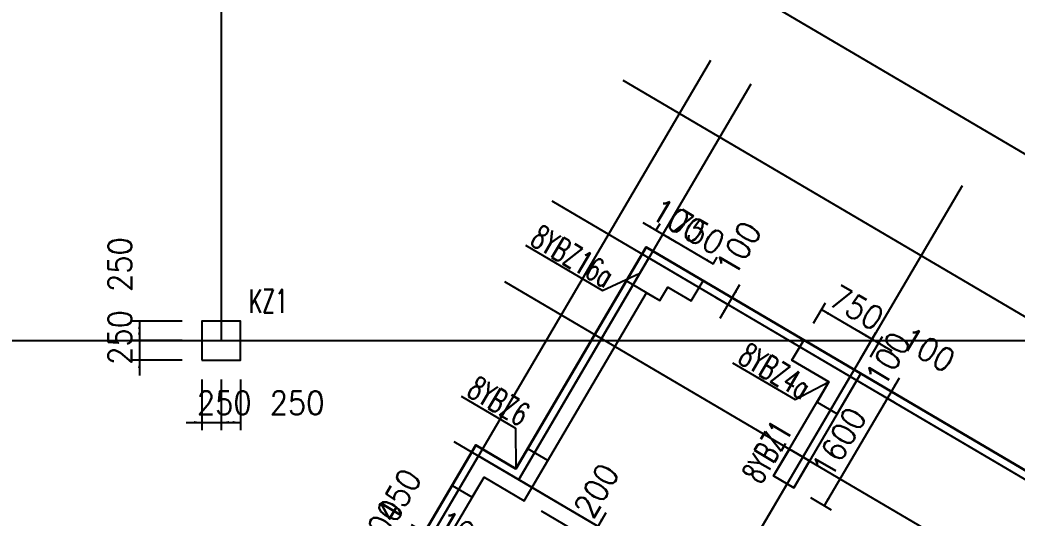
# Model space of a CAD drawing. Extents: x 387171 to 699106, y 11966 to 245688.
# Drawn here: x 582673 to 595486, y 187810 to 194205 of the extents above; entities that cross this region are included whole.
import ezdxf

# ---------------------------------------------------------------- set-up
doc = ezdxf.new("R2010")
doc.units = 0
doc.header["$LTSCALE"] = 100
doc.header["$MEASUREMENT"] = 0
for name, color, linetype in [('b边缘构件', 235, 'Continuous'), ('COLU', 7, 'Continuous'), ('DIM', 3, 'Continuous'), ('DOTE', 253, 'Continuous'), ('NUM', 7, 'Continuous'), ('wall-主楼', 2, 'Continuous'), ('Y阴影', 254, 'Continuous'), ('小尺寸', 4, 'Continuous'), ('网格', 253, 'Continuous'), ('边缘构件标注', 1, 'Continuous')]:
    doc.layers.add(name, color=color, linetype=linetype)
doc.styles.get("Standard").update_dxf_attribs({"font": 'standard'})
doc.dimstyles.get("Standard").update_dxf_attribs({"dimtxt": 300, "dimasz": 100, "dimexe": 100, "dimexo": 250, "dimgap": 100, "dimtad": 0, "dimtoh": 1, "dimdec": 0, "dimdsep": 46, "dimcen": 0.09, "dimclrt": 7, "dimadec": 0, "dimazin": 0, "dimtfac": 1, "dimtdec": 4, "dimtofl": 0, "dimtmove": 0, "dimatfit": 3, "dimfxl": 1, "dimtolj": 1, "dimtzin": 0, "dimarcsym": 0})

# ---------------------------------------------------------------- blocks, each defined once
blk = doc.blocks.new('*D3258')
at = {"layer": '小尺寸', "color": 0, "linetype": 'ByBlock', "lineweight": -2}
for p, q in [((591672, 190378), (591925, 190809)), ((591667, 190729), (591910, 190586)), ((591617, 190642), (591860, 190500))]:
    blk.add_line(p, q, dxfattribs=at)
for points in [[(591824, 190637), (591860, 190731), (591889, 190714)], [(591773, 190550), (591737, 190456), (591708, 190473)]]:
    blk.add_solid(points, dxfattribs=at)
at = {"layer": '小尺寸', "color": 7, "linetype": 'Continuous', "lineweight": -2, "insert": (591908, 191272), "char_height": 300, "width": 476.67, "attachment_point": 5, "rotation": 59.5454}
blk.add_mtext('100', dxfattribs=at)
blk = doc.blocks.new('*D2485')
at = {"layer": '小尺寸', "color": 0, "linetype": 'ByBlock', "lineweight": -2}
for p, q in [((589298, 188178), (590187, 187655)), ((589369, 187904), (590086, 187483)), ((590202, 187878), (589898, 187361))]:
    blk.add_line(p, q, dxfattribs=at)
for points in [[(590101, 187706), (590137, 187800), (590166, 187783)], [(589999, 187533), (589963, 187439), (589934, 187455)]]:
    blk.add_solid(points, dxfattribs=at)
at = {"layer": '小尺寸', "color": 7, "linetype": 'Continuous', "lineweight": -2, "insert": (590080, 188163), "char_height": 300, "width": 566.67, "attachment_point": 5, "rotation": 59.5454}
blk.add_mtext('200', dxfattribs=at)
blk = doc.blocks.new('*D2745')
at = {"layer": '小尺寸', "color": 0, "linetype": 'ByBlock', "lineweight": -2}
for p, q in [((593693, 189538), (593956, 189383)), ((593972, 189606), (593718, 189175)), ((593643, 189451), (593906, 189297))]:
    blk.add_line(p, q, dxfattribs=at)
for points in [[(593870, 189433), (593907, 189528), (593935, 189511)], [(593820, 189347), (593783, 189253), (593755, 189269)]]:
    blk.add_solid(points, dxfattribs=at)
at = {"layer": '小尺寸', "color": 7, "linetype": 'Continuous', "lineweight": -2, "insert": (593826, 189852), "char_height": 300, "width": 476.67, "attachment_point": 5, "rotation": 59.5454}
blk.add_mtext('100', dxfattribs=at)
blk = doc.blocks.new('*D1980')
at = {"layer": '小尺寸', "color": 0, "linetype": 'ByBlock', "lineweight": -2}
for p, q in [((593643, 189451), (593906, 189297)), ((593820, 189347), (593009, 187968)), ((592832, 188072), (593095, 187917))]:
    blk.add_line(p, q, dxfattribs=at)
for points in [[(593820, 189347), (593783, 189253), (593755, 189269)], [(593009, 187968), (593045, 188063), (593074, 188046)]]:
    blk.add_solid(points, dxfattribs=at)
at = {"layer": '小尺寸', "color": 7, "linetype": 'Continuous', "lineweight": -2, "insert": (593199, 188784), "char_height": 300, "width": 685, "attachment_point": 5, "rotation": 59.5454}
blk.add_mtext('1600', dxfattribs=at)
blk = doc.blocks.new('*D2231')
at = {"layer": '小尺寸', "color": 0, "linetype": 'ByBlock', "lineweight": -2}
for p, q in [((593880, 189953), (593449, 190207)), ((593468, 189844), (593672, 190192)), ((593604, 189880), (593758, 190141))]:
    blk.add_line(p, q, dxfattribs=at)
for points in [[(593621, 190105), (593526, 190142), (593543, 190170)], [(593707, 190055), (593802, 190018), (593785, 189990)]]:
    blk.add_solid(points, dxfattribs=at)
at = {"layer": '小尺寸', "color": 7, "linetype": 'Continuous', "lineweight": -2, "insert": (594343, 189971), "char_height": 300, "width": 476.67, "attachment_point": 5, "rotation": 329.5454}
blk.add_mtext('100', dxfattribs=at)
blk = doc.blocks.new('*D2045')
at = {"layer": '小尺寸', "color": 0, "linetype": 'ByBlock', "lineweight": -2}
for p, q in [((592872, 190311), (593025, 190572)), ((593621, 190105), (592975, 190485)), ((593468, 189844), (593672, 190192))]:
    blk.add_line(p, q, dxfattribs=at)
for points in [[(592975, 190485), (593069, 190449), (593052, 190420)], [(593621, 190105), (593526, 190142), (593543, 190170)]]:
    blk.add_solid(points, dxfattribs=at)
at = {"layer": '小尺寸', "color": 7, "linetype": 'Continuous', "lineweight": -2, "insert": (593424, 190511), "char_height": 300, "width": 566.67, "attachment_point": 5, "rotation": 329.5454}
blk.add_mtext('750', dxfattribs=at)
blk = doc.blocks.new('*D1099')
at = {"layer": '小尺寸', "color": 0, "linetype": 'ByBlock', "lineweight": -2}
for p, q in [((587558, 187635), (587330, 187247)), ((587579, 187622), (587472, 187685)), ((587437, 187184), (587244, 187297))]:
    blk.add_line(p, q, dxfattribs=at)
for points in [[(587558, 187635), (587522, 187540), (587493, 187557)], [(587330, 187247), (587366, 187341), (587395, 187324)]]:
    blk.add_solid(points, dxfattribs=at)
at = {"layer": '小尺寸', "color": 7, "linetype": 'Continuous', "lineweight": -2, "insert": (587539, 188096), "char_height": 300, "width": 576.67, "attachment_point": 5, "rotation": 59.5454}
blk.add_mtext('450', dxfattribs=at)
blk = doc.blocks.new('*D1513')
at = {"layer": '小尺寸', "color": 0, "linetype": 'ByBlock', "lineweight": -2}
for p, q in [((587699, 187728), (588130, 187475)), ((587921, 187711), (587922, 187713)), ((588007, 187660), (588008, 187662))]:
    blk.add_line(p, q, dxfattribs=at)
for points in [[(587871, 187627), (587777, 187663), (587794, 187692)], [(587958, 187576), (588052, 187540), (588035, 187511)]]:
    blk.add_solid(points, dxfattribs=at)
at = {"layer": '小尺寸', "color": 7, "linetype": 'Continuous', "lineweight": -2, "insert": (588376, 187620), "char_height": 300, "width": 476.67, "attachment_point": 5, "rotation": 329.5454}
blk.add_mtext('100', dxfattribs=at)
blk = doc.blocks.new('*D168')
at = {"layer": '小尺寸', "color": 0, "linetype": 'ByBlock', "lineweight": -2}
for p, q in [((590675, 191606), (591106, 191353)), ((590846, 191502), (590898, 191591)), ((590881, 191365), (590985, 191540))]:
    blk.add_line(p, q, dxfattribs=at)
for points in [[(590848, 191505), (590753, 191541), (590770, 191570)], [(590934, 191454), (591029, 191418), (591012, 191389)]]:
    blk.add_solid(points, dxfattribs=at)
at = {"layer": '小尺寸', "color": 7, "linetype": 'Continuous', "lineweight": -2, "insert": (591135, 191626), "char_height": 300, "width": 476.67, "attachment_point": 5, "rotation": 329.5454}
blk.add_mtext('100', dxfattribs=at)
blk = doc.blocks.new('*D4630')
at = {"layer": '小尺寸', "color": 0, "linetype": 'ByBlock', "lineweight": -2}
for p, q in [((590881, 191365), (590985, 191540)), ((590934, 191454), (591580, 191074)), ((591579, 191071), (591631, 191160))]:
    blk.add_line(p, q, dxfattribs=at)
for points in [[(590934, 191454), (591029, 191418), (591012, 191389)], [(591580, 191074), (591486, 191110), (591503, 191139)]]:
    blk.add_solid(points, dxfattribs=at)
at = {"layer": '小尺寸', "color": 7, "linetype": 'Continuous', "lineweight": -2, "insert": (591384, 191480), "char_height": 300, "width": 566.67, "attachment_point": 5, "rotation": 329.5454}
blk.add_mtext('750', dxfattribs=at)
blk = doc.blocks.new('*D2407')
at = {"layer": '小尺寸', "color": 0, "linetype": 'ByBlock', "lineweight": -2}
for p, q in [((587330, 187247), (587077, 186816)), ((587437, 187184), (587244, 187297)), ((587184, 186753), (586990, 186866))]:
    blk.add_line(p, q, dxfattribs=at)
for points in [[(587330, 187247), (587294, 187152), (587265, 187169)], [(587077, 186816), (587113, 186910), (587142, 186893)]]:
    blk.add_solid(points, dxfattribs=at)
at = {"layer": '小尺寸', "color": 7, "linetype": 'Continuous', "lineweight": -2, "insert": (587309, 187704), "char_height": 300, "width": 566.67, "attachment_point": 5, "rotation": 59.5454}
blk.add_mtext('500', dxfattribs=at)
blk = doc.blocks.new('*D3985')
at = {"layer": 'DIM', "color": 0, "linetype": 'ByBlock', "lineweight": -2}
for p, q in [((584758, 190338), (584108, 190338)), ((584208, 190338), (584208, 190088)), ((584758, 190088), (584108, 190088))]:
    blk.add_line(p, q, dxfattribs=at)
for points in [[(584208, 190338), (584225, 190238), (584191, 190238)], [(584208, 190088), (584191, 190188), (584225, 190188)]]:
    blk.add_solid(points, dxfattribs=at)
at = {"layer": 'DIM', "color": 7, "linetype": 'Continuous', "lineweight": -2, "insert": (583958, 191064), "char_height": 300, "width": 566.67, "attachment_point": 5, "rotation": 90}
blk.add_mtext('250', dxfattribs=at)
blk = doc.blocks.new('*D101')
at = {"layer": 'DIM', "color": 0, "linetype": 'ByBlock', "lineweight": -2}
for p, q in [((584208, 190288), (584208, 189638)), ((584758, 190088), (584108, 190088)), ((584758, 189838), (584108, 189838))]:
    blk.add_line(p, q, dxfattribs=at)
for points in [[(584208, 190088), (584191, 190188), (584225, 190188)], [(584208, 189838), (584225, 189738), (584191, 189738)]]:
    blk.add_solid(points, dxfattribs=at)
at = {"layer": 'DIM', "color": 7, "linetype": 'Continuous', "lineweight": -2, "insert": (583958, 190128), "char_height": 300, "width": 566.67, "attachment_point": 5, "rotation": 90}
blk.add_mtext('250', dxfattribs=at)
blk = doc.blocks.new('*D4504')
at = {"layer": 'DIM', "color": 0, "linetype": 'ByBlock', "lineweight": -2}
for p, q in [((585008, 189588), (585008, 188938)), ((585258, 189588), (585258, 188938)), ((584808, 189038), (585458, 189038))]:
    blk.add_line(p, q, dxfattribs=at)
for points in [[(585008, 189038), (584908, 189021), (584908, 189055)], [(585258, 189038), (585358, 189055), (585358, 189021)]]:
    blk.add_solid(points, dxfattribs=at)
at = {"layer": 'DIM', "color": 7, "linetype": 'Continuous', "lineweight": -2, "insert": (585298, 189288), "char_height": 300, "width": 566.67, "attachment_point": 5}
blk.add_mtext('250', dxfattribs=at)
blk = doc.blocks.new('*D630')
at = {"layer": 'DIM', "color": 0, "linetype": 'ByBlock', "lineweight": -2}
for p, q in [((585258, 189588), (585258, 188938)), ((585508, 189588), (585508, 188938)), ((585258, 189038), (585508, 189038))]:
    blk.add_line(p, q, dxfattribs=at)
for points in [[(585258, 189038), (585358, 189055), (585358, 189021)], [(585508, 189038), (585408, 189021), (585408, 189055)]]:
    blk.add_solid(points, dxfattribs=at)
at = {"layer": 'DIM', "color": 7, "linetype": 'Continuous', "lineweight": -2, "insert": (586234, 189288), "char_height": 300, "width": 566.67, "attachment_point": 5}
blk.add_mtext('250', dxfattribs=at)

msp = doc.modelspace()

# ---------------------------------------------------------------- hatches: boundary and pattern name
at = {"layer": 'Y阴影'}
h = msp.add_hatch(dxfattribs=at)
h.set_pattern_fill('ANSI31', color=256, scale=25, angle=-30.45463, style=0)
h.set_pattern_definition([])
h.paths.add_polyline_path([(590719.2, 191286.2), (590465.8, 190855.2), (590896.8, 190601.8), (590998.2, 190774.2), (591299.9, 190596.8), (591451.9, 190855.4)], flags=0)
h = msp.add_hatch(dxfattribs=at)
h.set_pattern_fill('ANSI31', color=256, scale=25, angle=-30.45463, style=0)
h.set_pattern_definition([])
h.paths.add_polyline_path([(592745, 190095.1), (592592.9, 189836.5), (593067, 189557.7), (592915, 189299.1), (593173.6, 189147), (593477.7, 189664.3)], flags=0)
h = msp.add_hatch(dxfattribs=at)
h.set_pattern_fill('ANSI31', color=256, scale=25, angle=-30.45463, style=0)
h.set_pattern_definition([])
h.paths.add_polyline_path([(588529.4, 188745.6), (588225.2, 188228.3), (588483.8, 188076.3), (588635.9, 188334.9), (589153.1, 188030.8), (589457.2, 188548.1), (589198.6, 188700.1), (589046.6, 188441.5)], flags=0)
h = msp.add_hatch(dxfattribs=at)
h.set_pattern_fill('ANSI31', color=256, scale=25, angle=-30.45463, style=0)
h.set_pattern_definition([])
h.paths.add_polyline_path([(592560.2, 188695.7), (592357.4, 188350.9), (592616, 188198.8), (592818.8, 188543.6)], flags=0)

# ---------------------------------------------------------------- linework, layer by layer
at = {"color": 6, "lineweight": 30}
msp.add_lwpolyline([(598218.9, 186876.6), (590719.2, 191286.2), (589046.2, 188441.8), (588528.9, 188745.9), (586602.9, 185470.2), (587895.9, 184709.9), (586882.6, 182985.6), (586415.5, 183260.2), (585172.7, 182938.1), (584694.5, 182124.9), (584608.3, 182175.6), (584414.5, 181845.9), (584510.5, 181475.7), (584607, 181500.7), (584758.2, 180918), (584661.9, 180894.7), (584758, 180524.5), (585087.4, 180328.9), (585138.1, 180415.1), (585951.4, 179937), (587183, 180256.8), (589042.9, 179163.3)], dxfattribs=at)
at = {"layer": 'b边缘构件'}
for points in [[(590719.2, 191286.2), (590465.8, 190855.2), (590896.8, 190601.8), (590998.2, 190774.2), (591299.9, 190596.8), (591451.9, 190855.4), (590719.2, 191286.2)], [(592745, 190095.1), (592592.9, 189836.5), (593067, 189557.7), (592915, 189299.1), (593173.6, 189147), (593477.7, 189664.3), (592745, 190095.1)], [(588529.4, 188745.6), (588225.2, 188228.3), (588483.8, 188076.3), (588635.9, 188334.9), (589153.1, 188030.8), (589457.2, 188548.1), (589198.6, 188700.1), (589046.6, 188441.5), (588529.4, 188745.6)], [(592560.2, 188695.7), (592357.4, 188350.9), (592616, 188198.8), (592818.8, 188543.6), (592560.2, 188695.7)]]:
    msp.add_lwpolyline(points, dxfattribs=at)
at = {"layer": 'COLU'}
msp.add_lwpolyline([(585008.1, 189837.9), (585508.1, 189837.9), (585508.1, 190337.9), (585008.1, 190337.9)], close=True, dxfattribs=at)
at = {"layer": 'DOTE'}
for p, q in [((585258.1, 210429.3), (585258.1, 190087.9)), ((591333.7, 194985.1), (636237, 168582.9)), ((591548.5, 193683), (583632, 180219.3)), ((592065.7, 193378.9), (589082.1, 188304.6)), ((590421.3, 193433.4), (605287.1, 184692.6)), ((594778.5, 192073.9), (590755.8, 185232.4)), ((589509, 191881.8), (639200.8, 162664)), ((588900.8, 190847.3), (603766.6, 182106.6)), ((534043.3, 190087.9), (664518.6, 190087.9)), ((588249.5, 188794.2), (591668.2, 186784.1))]:
    msp.add_line(p, q, dxfattribs=at)
at = {"layer": 'wall-主楼'}
for points in [[(588307, 184816.2), (587014, 185576.5), (587723.6, 186783.3), (588930.4, 186073.7), (589082.5, 186332.3), (587875.6, 187041.9), (588635.9, 188334.9), (589153.1, 188030.8), (590724.4, 190703.1), (590896.8, 190601.8), (590998.2, 190774.2), (591299.9, 190596.8), (591451.9, 190855.4), (590719.2, 191286.2), (589046.6, 188441.5), (588529.4, 188745.6), (586603.3, 185469.9), (587896.3, 184709.6), (586882.6, 182985.6), (586415.4, 183260.3), (586084.9, 183174.5), (586160.3, 182884.2), (586370.5, 182938.7), (586989.2, 182574.9)], [(592357.4, 188350.9), (593067, 189557.7), (592592.9, 189836.5), (592745, 190095.1), (593477.7, 189664.3), (592616, 188198.8)]]:
    msp.add_lwpolyline(points, close=True, dxfattribs=at)
at = {"layer": '网格'}
for p, q in [((589082.1, 188304.6), (590754.7, 191149.3)), ((590754.7, 191149.3), (591401.2, 190769.2)), ((591401.2, 190769.2), (592694.3, 190008.9)), ((592694.3, 190008.9), (593340.8, 189628.7)), ((592529.8, 188249.5), (593340.8, 189628.7)), ((593340.8, 189628.7), (595927.1, 188108.1)), ((587652.5, 187057.1), (588564.9, 188608.7)), ((588564.9, 188608.7), (589082.1, 188304.6)), ((589082.1, 188304.6), (591668.2, 186784)), ((591668.2, 186784), (592529.8, 188249.5))]:
    msp.add_line(p, q, dxfattribs=at)
at = {"layer": '边缘构件标注', "color": 200}
for p, q in [((589170.3, 191313.3), (590160.7, 190731)), ((590160.7, 190731), (590638.9, 190952.4)), ((591830.1, 189804.2), (592636.1, 189330.3)), ((592636.1, 189330.3), (593067, 189557.7)), ((588340.7, 189373.2), (589038.7, 188962.7)), ((589038.7, 188962.7), (589046.6, 188441.5))]:
    msp.add_line(p, q, dxfattribs=at)

# ---------------------------------------------------------------- texts
at = {"layer": 'NUM', "color": 200, "width": 0.7}
msp.add_text('KZ1', height=300, dxfattribs=at).set_placement((585614.1, 190444))
at = {"layer": '边缘构件标注', "color": 200, "width": 0.7}
for s, rotation, p in [('8YBZ16a', 329.54537, (589211.1, 191329.7)), ('8YBZ4a', 329.54537, (591880.3, 189814.7)), ('8YBZ6', 329.54537, (588398.7, 189388.6)), ('8YBZ1', 59.54537, (592195.4, 188231))]:
    msp.add_text(s, height=300, rotation=rotation, dxfattribs=at).set_placement(p)

# ---------------------------------------------------------------- dimensions: what is measured, and where the dimension line sits
at = {"layer": 'DIM', "color": 200}
for p1, p2, picture, middle in [((585008.1, 190337.9), (585008.1, 190087.9), '*D3985', (583958.1, 190556)), ((585008.1, 190087.9), (585008.1, 189837.9), '*D101', (583958.1, 189619.9)), ((585008.1, 189837.9), (585258.1, 189837.9), '*D4504', (584790, 189287.9)), ((585258.1, 189837.9), (585508.1, 189837.9), '*D630', (585726.1, 189287.9))]:
    dim = msp.add_aligned_dim(p1=p1, p2=p2, distance=-800, dimstyle='Standard', dxfattribs=at)
    dim.commit()
    dim.dimension.update_dxf_attribs({"geometry": picture, "text_midpoint": middle})
at = {"layer": '小尺寸'}
for base, p1, p2, angle, picture, middle in [((590933.9, 191454.1), (590719.2, 191286.2), (590754.7, 191149.3), 329.54537, '*D168', (590800.4, 191822.6)), ((591580.4, 191074), (590754.7, 191149.3), (591451.9, 190855.4), 329.54537, '*D4630', (591383.9, 191479.5)), ((591824.1, 190636.6), (591401.2, 190769.2), (591451.9, 190855.4), 59.54537, '*D3258', (591710.9, 190937.3)), ((592974.5, 190485.5), (593340.8, 189628.7), (592745, 190095.1), 329.54537, '*D2045', (593424.5, 190510.9)), ((593621, 190105.3), (593477.7, 189664.3), (593340.8, 189628.7), 329.54537, '*D2231', (594008, 190167.8)), ((593819.6, 189347.3), (593477.7, 189664.3), (593427, 189578.1), 59.54537, '*D2745', (593629.4, 189517.1)), ((593008.6, 187968), (593427, 189578.1), (592616, 188198.8), 59.54537, '*D1980', (593198.6, 188784.3)), ((589999.4, 187533.3), (589082.1, 188304.6), (589153.1, 188030.8), 59.54537, '*D2485', (589834.6, 187746.2)), ((587330, 187246.7), (587794.4, 187495.6), (587652.5, 187057.1), 59.54537, '*D1099', (587228.5, 187567.4)), ((587076.5, 186815.6), (587652.5, 187057.1), (587399.1, 186626), 59.54537, '*D2407', (586987.8, 187157.9)), ((587957.7, 187576), (587794.4, 187495.6), (587880.6, 187444.9), 329.54537, '*D1513', (588041.3, 187816.9))]:
    dim = msp.add_linear_dim(base=base, p1=p1, p2=p2, angle=angle, dimstyle='Standard', dxfattribs=at)
    dim.commit()
    dim.dimension.update_dxf_attribs({"geometry": picture, "text_midpoint": middle})

doc.saveas('drawing.dxf')
